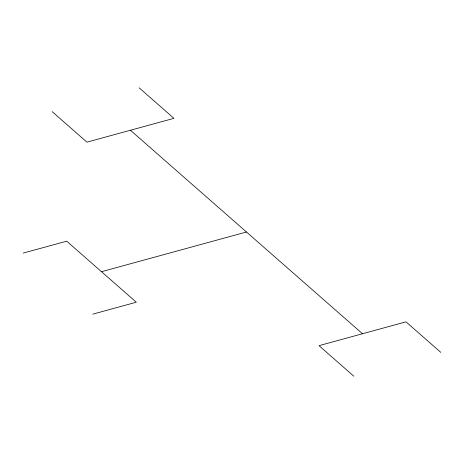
<?xml version="1.0" encoding="UTF-8"?>
<svg xmlns="http://www.w3.org/2000/svg" width="464" height="464" viewBox="0 0 464 464"><rect width="100%" height="100%" fill="white"/><g stroke="black" fill="none" stroke-linecap="round" stroke-linejoin="round"><path stroke-width="0.7" d="M23.2 253.089L66.688 241.176L136.312 302.226L92.817 314.14M101.5 271.701L246.471 232M139.125 87.812L173.93 118.337L86.948 142.158L52.142 111.633M440.8 352.367L405.988 321.842L319.012 345.663L353.817 376.188M130.442 130.251L362.5 333.749"/></g></svg>
